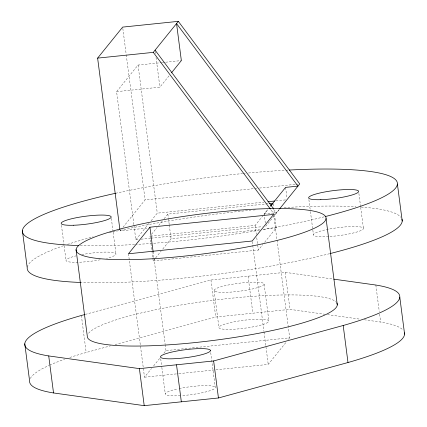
<?xml version="1.0" encoding="UTF-8"?>
<svg xmlns="http://www.w3.org/2000/svg" width="427" height="427" viewBox="0 0 427 427"><rect width="100%" height="100%" fill="white"/><g stroke="black" fill="none" stroke-linecap="round" stroke-linejoin="round"><path stroke-width="0.32" stroke-dasharray="2.13 1.6" d="M214.103 290.371L214.359 289.816A25.209 3.987 -7.4 0 1 242.68 282.823A25.209 3.987 -7.4 0 1 263.849 284.697L263.171 285.3A25.209 3.987 -7.4 0 1 235.528 291.689A25.209 3.987 -7.4 0 1 214.103 290.371L218.912 327.392A25.209 3.987 -7.4 0 0 240.337 328.71A25.209 3.987 -7.4 0 0 267.98 322.321L268.658 321.723A25.209 3.987 -7.4 0 0 247.489 319.85A25.209 3.987 -7.4 0 0 219.168 326.836L218.912 327.392M210.719 352.585L215.272 387.625L215.016 388.18A25.209 3.987 -7.4 0 1 181.63 395.605M133.854 224.533L116.592 91.645L138.049 65.064L161.668 62.625M116.592 91.645L159.895 87.172L169.386 75.414M120.9 229.859L120.062 230.895L147.822 228.023M122.981 227.276L145.095 199.879L254.145 188.611M133.939 225.194L135.829 239.739L149.445 222.867M151.094 220.823L157.28 213.158L263.993 202.126M151.649 234.183L157.056 227.49M158.721 225.429L162.463 220.791M164.123 218.731L167.87 214.092L265.098 204.047M152.855 258.33L153.192 260.929L155.273 258.351M155.69 257.839L161.091 251.14M162.756 249.08L171.072 238.773L259.701 229.614M265.316 223.065L264.137 213.975L267.846 209.374M150.651 236.179L255.154 225.376L263.47 215.075M263.886 214.557L268.044 209.406M269.704 207.346L270.537 206.316M279.397 209.118L274.721 214.909L270.739 209.582M265.738 226.315L279.354 209.443M128.474 253.782L144.502 377.196L151.516 368.501M153.581 365.944L159.767 358.28M163.893 353.166L165.959 350.61L289.682 337.821L288.225 326.607M153.192 260.929L258.356 250.062L262.931 244.393M264.596 242.333L276.237 227.906L273.707 208.419M215.961 369.809L268.225 364.407L286.384 341.915M288.444 339.358L289.682 337.821M85.224 314.421L210.927 280.016L285.161 272.346L333.135 279.061M69.782 357.506A189.049 29.901 -7.4 0 1 86.185 352.494L110.556 345.827M115.044 344.594L215.736 317.037L289.97 309.367L324.798 314.245M162.324 62.555L164.95 62.283M165.607 62.214L181.352 60.586M254.807 188.542L256.792 188.334M259.435 188.061L295.126 184.373M295.788 184.304L298.43 184.032M275.927 200.893L285.866 199.868M265.759 203.978L268.402 203.706M264.137 213.975L276.509 212.694L274.518 210.031M135.829 239.739L138.476 239.467M141.129 239.189L150.411 238.234M151.073 238.165L262.424 226.657M263.011 229.272L276.237 227.906M144.502 377.196L178.246 373.705M178.908 373.636L215.299 369.878M327.429 314.614L360.287 319.209M364.226 319.764L380.654 322.065A189.049 29.901 -7.4 0 1 402.955 329.991M375.845 285.039L379.283 311.486M379.624 314.128L380.654 322.065M358.888 193.479L360.607 206.7M360.692 207.362L363.441 228.52M308.892 199.703L310.349 210.943M310.434 211.605L312.751 229.454M312.842 230.116L313.439 234.743M285.588 187.389L287.024 198.432M285.161 272.346L289.97 309.367M273.12 203.876L273.622 207.773M273.654 214.413L276.909 239.494M277 240.15L288.14 325.945M264.105 284.142L268.914 321.163M255.154 225.376L256.333 234.471M256.755 237.716L258.356 250.062M252.282 241.655L263.939 331.411M264.025 332.067L268.225 364.407M248.044 276.178L252.853 313.204M210.927 280.016L215.736 317.037M155.257 51.47L155.604 54.117M156.031 57.421L159.895 87.172M167.87 214.092L168.371 217.989M168.457 218.64L169.215 224.485M169.3 225.136L171.072 238.773M138.049 65.064L157.28 213.158M153.101 251.615L153.875 257.556M153.96 258.218L165.1 344.013M165.185 344.669L165.959 350.61M149.989 236.243L151.841 250.537M151.927 251.183L152.77 257.678M122.827 28.422L126.168 54.144M126.253 54.8L145.095 199.879M160.723 358.813L161.753 366.745M161.838 367.407L165.27 393.849M111.356 218.389L113.07 231.61M113.155 232.272L115.989 254.092M81.376 315.473L86.185 352.494M61.44 225.28L64.018 245.109M64.103 245.771L65.993 260.315M329.671 253.681A189.049 29.901 -7.4 0 1 81.071 282.477M27.291 267.195A189.049 29.901 -7.4 0 1 64.167 245.504M67.402 244.415A189.049 29.901 -7.4 0 1 93.193 236.841M109.317 232.827A189.049 29.901 -7.4 0 1 250.686 210.281M253.291 210.036A189.049 29.901 -7.4 0 1 256.536 209.737M284.126 207.629A189.049 29.901 -7.4 0 1 355.904 206.711M361.162 207.052A189.049 29.901 -7.4 0 1 400.921 217.29M324.189 216.825A189.049 29.901 -7.4 0 1 262.717 229.635M259.44 230.201A189.049 29.901 -7.4 0 1 135.967 244.457M134.606 244.532A189.049 29.901 -7.4 0 1 79.369 245.557M115.546 193.287A189.049 29.901 -7.4 0 1 242.616 173.57M243.267 173.506A189.049 29.901 -7.4 0 1 245.226 173.319M248.482 173.01A189.049 29.901 -7.4 0 1 285.209 170.256M285.887 170.218A189.049 29.901 -7.4 0 1 287.921 170.106M81.717 254.647A25.209 3.987 -7.4 0 1 112.595 252.448A25.209 3.987 -7.4 0 1 106.606 258.367M100.265 259.76A25.209 3.987 -7.4 0 1 69.185 261.927A25.209 3.987 -7.4 0 1 76.022 255.88M328.582 236.574A25.209 3.987 -7.4 0 1 323.298 230.35A25.209 3.987 -7.4 0 1 363.212 227.954A25.209 3.987 -7.4 0 1 329.185 236.537M30.296 378.519A189.049 29.901 -7.4 0 1 49.105 365.379M49.681 365.117A189.049 29.901 -7.4 0 1 64.653 359.251M88.56 333.273A126.034 19.936 -7.4 0 1 213.863 300.192A126.034 19.936 -7.4 0 1 336.423 302.401M180.413 395.68A25.209 3.987 -7.4 0 1 165.527 393.294L166.204 392.696A25.209 3.987 -7.4 0 1 178.048 388.778M179.201 388.533A25.209 3.987 -7.4 0 1 215.272 387.625"/><path stroke-width="0.64" d="M119.891 229.571L97.623 58.12L122.656 27.104L178.331 21.35L299.749 183.898L279.808 208.606M97.623 58.12L153.298 52.366L178.331 21.35M171.451 72.857L181.352 60.586L176.543 23.565L297.961 186.113L285.588 187.389L270.734 205.793M149.93 227.201L128.474 253.782L252.197 240.999L273.654 214.413L149.93 227.201L153.101 251.615M270.953 205.798L272.618 203.738M84.583 314.592L81.376 315.473A189.049 29.901 -7.4 0 0 48.721 355.931L53.53 392.952L144.214 405.65L218.448 397.98L348 362.523A189.049 29.901 -7.4 0 0 404.518 332.852M48.721 355.931L139.405 368.629L213.639 360.954L343.191 325.497A189.049 29.901 -7.4 0 0 375.845 285.039L333.791 279.151M267.975 201.715L274.598 201.032M269.063 203.636L273.034 203.225M155.086 50.151L273.718 208.963M153.298 52.366L270.339 209.049M397.409 184.042L402.218 221.063M399.784 297.133L404.593 334.154M343.191 325.497L348 362.523M326.063 218.528A126.034 19.936 -7.4 0 1 137.2 259.456A126.034 19.936 -7.4 0 1 139.933 224.308A126.034 19.936 -7.4 0 1 326.063 218.528L337.282 304.915M213.639 360.954L218.448 397.98M176.522 364.791L181.331 401.812M139.405 368.629L144.214 405.65M76.065 249.667L87.284 336.054A126.034 19.936 -7.4 0 0 216.841 339.993A126.034 19.936 -7.4 0 0 336.839 303.005M22.407 230.745L27.216 267.772A189.049 29.901 -7.4 0 0 80.457 282.455M24.782 343.836L29.591 380.863A189.049 29.901 -7.4 0 0 53.53 392.952M401.967 219.126A189.049 29.901 -7.4 0 1 330.338 253.515M289.271 170.037A189.049 29.901 -7.4 0 1 325.529 216.489M78.744 245.541A189.049 29.901 -7.4 0 1 115.546 193.287M210.463 350.599L210.207 351.159A25.209 3.987 -7.4 0 1 181.886 358.146A25.209 3.987 -7.4 0 1 160.717 356.273L161.395 355.67A25.209 3.987 -7.4 0 1 189.038 349.286A25.209 3.987 -7.4 0 1 210.463 350.599M320.858 199.681A25.209 3.987 -7.4 0 0 358.632 191.493A25.209 3.987 -7.4 0 0 321.403 192.652A25.209 3.987 -7.4 0 0 320.858 199.681M73.412 225.253A25.209 3.987 -7.4 0 0 111.18 217.065A25.209 3.987 -7.4 0 0 73.956 218.224A25.209 3.987 -7.4 0 0 73.412 225.253"/></g></svg>
